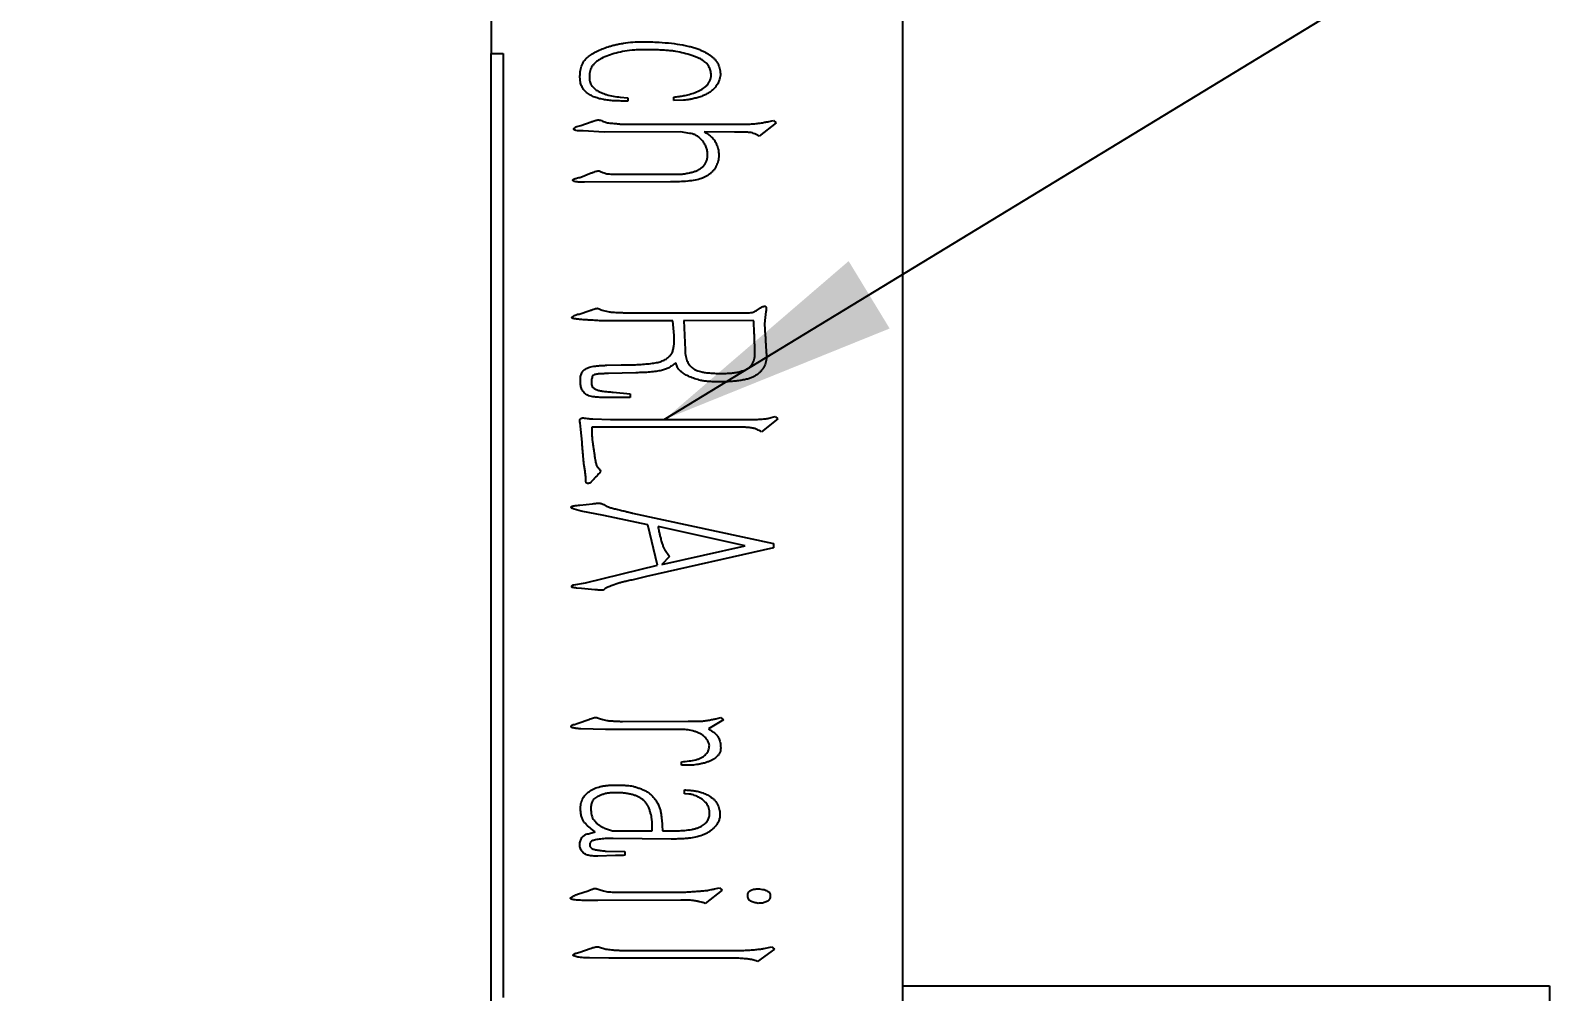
# Model space of a CAD drawing. Header units: millimetres. Extents: x 0 to 210, y 0 to 297.
# Drawn here: x 27.07 to 52.91, y 184.53 to 200.87 of the extents above; entities that cross this region are included whole.
import ezdxf

# ---------------------------------------------------------------- set-up
doc = ezdxf.new("R2010")
doc.units = ezdxf.units.MM
doc.layers.add('根据设置的颜色创建', color=7, linetype='Continuous', lineweight=25)
doc.styles.add('SLDTEXTSTYLE5', font='TXT', dxfattribs={"width": 0.7})
doc.dimstyles.new('SLDDIMSTYLE10', dxfattribs={"dimtxt": 3.5, "dimasz": 4.08, "dimexe": 0, "dimexo": 0.0625, "dimgap": 0.875, "dimtad": 0, "dimtih": 1, "dimtoh": 1, "dimrnd": 1e-09, "dimzin": 12, "dimdsep": 46, "dimtxsty": 'SLDTEXTSTYLE5', "dimsah": 1, "dimcen": 0.09, "dimadec": 0, "dimazin": 3, "dimtol": 1, "dimtp": 0.01, "dimtm": 0.01, "dimtfac": 1, "dimtofl": 0, "dimtmove": 0, "dimatfit": 3, "dimfxl": 0, "dimfrac": 2, "dimtolj": 1, "dimarcsym": 0})
doc.dimstyles.new('SLDDIMSTYLE11', dxfattribs={"dimtxt": 3.5, "dimasz": 4.08, "dimexe": 0, "dimexo": 0.0625, "dimgap": 0.875, "dimtad": 0, "dimtih": 1, "dimtoh": 1, "dimrnd": 1e-09, "dimzin": 12, "dimdsep": 46, "dimtxsty": 'SLDTEXTSTYLE5', "dimsah": 1, "dimcen": 0.09, "dimadec": 0, "dimazin": 3, "dimtfac": 1, "dimtofl": 0, "dimtmove": 0, "dimatfit": 3, "dimfxl": 0, "dimfrac": 2, "dimtolj": 1, "dimtzin": 12, "dimarcsym": 0})
doc.dimstyles.new('SLDDIMSTYLE5', dxfattribs={"dimtxt": 0.18, "dimasz": 4.08, "dimexe": 0, "dimexo": 0.0625, "dimgap": 0, "dimtad": 0, "dimtih": 1, "dimtoh": 1, "dimdec": 0, "dimrnd": 1e-09, "dimzin": 0, "dimdsep": 46, "dimtxsty": 'Standard', "dimsah": 1, "dimcen": 0.09, "dimadec": 0, "dimazin": 0, "dimtfac": 4.08, "dimtdec": 0, "dimtofl": 0, "dimtmove": 0, "dimatfit": 3, "dimfxl": 0, "dimfrac": 2, "dimtolj": 1, "dimtzin": 0, "dimarcsym": 0})

# ---------------------------------------------------------------- blocks, each defined once
blk = doc.blocks.new('_D_18')
at = {"layer": '根据设置的颜色创建'}
for p, q in [((34.91, 184.14), (34.91, 200.477)), ((33.566, 179.14), (34.91, 184.14)), ((33.566, 179.14), (33.566, 174.14)), ((27.073, 175.156), (33.566, 175.156))]:
    blk.add_line(p, q, dxfattribs=at)
blk.add_solid([(33.566, 175.156), (29.486, 175.664), (29.486, 174.648)], dxfattribs=at)
at = {"layer": '根据设置的颜色创建', "char_height": 3.5, "attachment_point": 1, "rotation": 90, "style": 'SLDTEXTSTYLE5'}
for s, insert in [('±0.01', (31.22, 164.719)), ('2.97', (31.22, 157.276))]:
    blk.add_mtext(s, dxfattribs=dict(at, insert=insert))
blk = doc.blocks.new('_D_20')
at = {"layer": '根据设置的颜色创建'}
for p, q in [((41.914, 184.14), (41.914, 184.627)), ((45.062, 179.14), (41.914, 184.14)), ((45.062, 179.14), (45.062, 174.14)), ((39.981, 175.156), (45.062, 175.156))]:
    blk.add_line(p, q, dxfattribs=at)
blk.add_solid([(45.062, 175.156), (40.982, 175.664), (40.982, 174.648)], dxfattribs=at)
at = {"layer": '根据设置的颜色创建', "insert": (42.716, 168.015), "char_height": 3.5, "attachment_point": 1, "rotation": 90, "style": 'SLDTEXTSTYLE5'}
blk.add_mtext('9.98', dxfattribs=at)
blk = doc.blocks.new('_D_21')
at = {"layer": '根据设置的颜色创建'}
for p, q in [((52.914, 184.627), (52.914, 174.14)), ((45.062, 175.156), (52.914, 175.156))]:
    blk.add_line(p, q, dxfattribs=at)
blk.add_solid([(52.914, 175.156), (48.834, 175.664), (48.834, 174.648)], dxfattribs=at)
at = {"layer": '根据设置的颜色创建', "insert": (50.567, 166.474), "char_height": 3.5, "attachment_point": 1, "rotation": 90, "style": 'SLDTEXTSTYLE5'}
blk.add_mtext('20.98', dxfattribs=at)

msp = doc.modelspace()

# ---------------------------------------------------------------- linework, layer by layer
at = {"color": 7, "linetype": 'Continuous', "lineweight": 25}
for p, q in [((34.91, 208.427), (34.91, 200.477)), ((41.914, 184.627), (41.914, 208.427)), ((34.91, 200.477), (35.114, 200.477)), ((35.114, 200.477), (35.114, 184.427)), ((37.105, 199.734), (37.236, 199.72)), ((37.236, 199.72), (37.236, 199.664)), ((38.017, 199.679), (38.017, 199.734)), ((38.182, 199.684), (38.017, 199.679)), ((36.37, 199.233), (36.436, 199.253)), ((36.436, 199.253), (36.612, 199.314)), ((37.155, 199.274), (39.129, 199.274)), ((39.758, 199.294), (39.467, 199.072)), ((39.632, 199.319), (39.713, 199.339)), ((39.713, 199.339), (39.758, 199.294)), ((36.833, 199.138), (36.476, 199.158)), ((38.132, 199.143), (36.833, 199.138)), ((38.288, 199.118), (38.132, 199.143)), ((39.048, 199.138), (38.535, 199.143)), ((36.436, 198.373), (36.612, 198.444)), ((37.961, 198.292), (36.496, 198.287)), ((37.05, 198.423), (37.936, 198.423)), ((39.416, 196.101), (39.491, 196.152)), ((36.406, 196.046), (36.587, 196.106)), ((38.001, 195.93), (36.813, 195.93)), ((37.292, 196.066), (39.26, 196.066)), ((38.021, 195.683), (38.001, 195.93)), ((38.188, 195.935), (38.208, 195.436)), ((39.376, 195.93), (38.188, 195.935)), ((39.386, 195.718), (39.376, 195.93)), ((39.572, 195.985), (39.557, 195.879)), ((39.557, 195.879), (39.572, 195.683)), ((39.582, 196.091), (39.572, 195.985)), ((36.879, 195.175), (37.12, 195.18)), ((37.12, 195.18), (37.367, 195.185)), ((38.082, 195.14), (38.052, 195.215)), ((37.372, 195.049), (36.904, 195.034)), ((37.272, 194.626), (36.919, 194.626)), ((36.985, 194.717), (37.272, 194.691)), ((37.272, 194.691), (37.272, 194.626)), ((36.436, 194.081), (36.426, 194.197)), ((36.456, 193.87), (36.436, 194.081)), ((39.189, 194.121), (36.622, 194.121)), ((36.642, 194.262), (36.939, 194.252)), ((36.939, 194.252), (39.205, 194.252)), ((39.784, 194.267), (39.507, 194.046)), ((39.693, 194.292), (39.743, 194.302)), ((39.743, 194.302), (39.784, 194.267)), ((36.421, 192.798), (36.632, 192.822)), ((36.824, 192.808), (36.869, 192.782)), ((36.441, 192.697), (36.32, 192.727)), ((36.824, 192.621), (36.441, 192.697)), ((37.574, 192.46), (36.824, 192.621)), ((37.312, 192.661), (39.713, 192.143)), ((37.739, 191.775), (37.574, 192.46)), ((39.229, 192.108), (37.75, 192.435)), ((39.713, 192.073), (37.554, 191.584)), ((37.815, 191.786), (39.229, 192.108)), ((37.86, 192.048), (37.946, 191.922)), ((39.713, 192.143), (39.713, 192.073)), ((36.516, 191.479), (37.739, 191.775)), ((37.946, 191.922), (37.815, 191.786)), ((37.554, 191.584), (37.302, 191.524)), ((36.315, 191.444), (36.516, 191.479)), ((36.446, 191.378), (36.36, 191.388)), ((36.672, 191.358), (36.446, 191.378)), ((37.065, 191.464), (36.97, 191.429)), ((38.731, 189.165), (38.812, 189.185)), ((38.812, 189.185), (38.863, 189.145)), ((36.325, 189.07), (36.39, 189.09)), ((36.39, 189.09), (36.571, 189.155)), ((36.853, 188.984), (36.436, 188.994)), ((38.142, 188.984), (36.853, 188.984)), ((37.146, 189.12), (38.263, 189.125)), ((38.263, 189.125), (38.444, 189.125)), ((38.863, 189.145), (38.605, 188.994)), ((38.147, 188.375), (38.147, 188.435)), ((38.288, 188.375), (38.147, 188.375)), ((38.198, 187.891), (38.198, 187.957)), ((38.273, 187.886), (38.198, 187.891)), ((37.82, 187.353), (37.825, 187.262)), ((36.582, 187.216), (36.677, 187.242)), ((36.889, 187.287), (36.974, 187.262)), ((36.974, 187.262), (37.649, 187.262)), ((37.971, 187.121), (36.985, 187.131)), ((37.825, 187.262), (38.082, 187.262)), ((37.025, 186.839), (36.723, 186.829)), ((36.869, 186.914), (37.181, 186.91)), ((37.181, 186.91), (37.181, 186.844)), ((36.381, 186.183), (36.562, 186.243)), ((36.723, 186.077), (36.542, 186.077)), ((38.138, 186.082), (36.723, 186.077)), ((37.281, 186.218), (38.173, 186.218)), ((38.842, 186.253), (38.55, 186.027)), ((38.711, 186.273), (38.792, 186.293)), ((38.792, 186.293), (38.842, 186.253)), ((39.602, 185.271), (39.678, 185.291)), ((39.678, 185.291), (39.728, 185.25)), ((36.355, 185.18), (36.421, 185.2)), ((36.421, 185.2), (36.592, 185.261)), ((36.914, 185.095), (36.582, 185.1)), ((39.048, 185.095), (36.914, 185.095)), ((37.216, 185.226), (39.114, 185.226)), ((39.728, 185.25), (39.441, 185.039)), ((41.914, 184.627), (52.914, 184.627))]:
    msp.add_line(p, q, dxfattribs=at)
for points, knots in [([(36.421, 200.066), (36.421, 200.1), (36.421, 200.165), (36.441, 200.245), (36.466, 200.304), (36.488, 200.344), (36.514, 200.379), (36.557, 200.42), (36.619, 200.465), (36.704, 200.512), (36.798, 200.555), (36.883, 200.585), (36.957, 200.608), (37.02, 200.623), (37.089, 200.639), (37.189, 200.655), (37.318, 200.672), (37.471, 200.677), (37.622, 200.675), (37.721, 200.669), (37.77, 200.666)], [0, 0, 0, 0, 0.059997, 0.118909, 0.147785, 0.17523, 0.201638, 0.227451, 0.28126, 0.339783, 0.402701, 0.468422, 0.503774, 0.543231, 0.585658, 0.632258, 0.727616, 0.820069, 0.910659, 1, 1, 1, 1]), ([(37.347, 200.535), (37.293, 200.529), (37.188, 200.518), (37.04, 200.487), (36.907, 200.446), (36.808, 200.403), (36.737, 200.363), (36.694, 200.331), (36.657, 200.298), (36.629, 200.261), (36.608, 200.222), (36.593, 200.18), (36.584, 200.134), (36.582, 200.103), (36.582, 200.086)], [0, 0, 0, 0, 0.1695038, 0.3240767, 0.4657231, 0.5984728, 0.6597392, 0.7147482, 0.7652903, 0.8118457, 0.8565386, 0.9022175, 0.9499742, 1, 1, 1, 1]), ([(38.651, 200.086), (38.651, 200.1), (38.652, 200.128), (38.646, 200.167), (38.637, 200.205), (38.615, 200.252), (38.58, 200.306), (38.53, 200.348), (38.481, 200.378), (38.436, 200.4), (38.382, 200.421), (38.3, 200.45), (38.189, 200.483), (38.071, 200.507), (37.969, 200.522), (37.881, 200.529), (37.782, 200.536), (37.678, 200.537), (37.576, 200.538), (37.485, 200.538), (37.411, 200.538), (37.367, 200.536), (37.347, 200.535)], [0, 0, 0, 0, 0.027599, 0.053947, 0.079408, 0.104779, 0.154809, 0.205808, 0.234124, 0.267185, 0.305439, 0.348305, 0.440171, 0.535281, 0.586579, 0.644986, 0.710161, 0.782131, 0.852609, 0.912243, 0.96153, 1, 1, 1, 1]), ([(37.77, 200.666), (37.838, 200.662), (37.972, 200.653), (38.134, 200.628), (38.254, 200.603), (38.334, 200.583), (38.406, 200.561), (38.47, 200.536), (38.527, 200.509), (38.579, 200.483), (38.625, 200.453), (38.666, 200.422), (38.702, 200.39), (38.733, 200.353), (38.759, 200.314), (38.78, 200.271), (38.795, 200.226), (38.806, 200.18), (38.81, 200.131), (38.808, 200.098), (38.807, 200.082)], [0, 0, 0, 0, 0.155216, 0.302022, 0.370435, 0.433069, 0.489657, 0.540957, 0.588033, 0.63182, 0.672861, 0.711007, 0.747643, 0.783159, 0.818894, 0.854624, 0.890389, 0.92615, 0.962829, 1, 1, 1, 1]), ([(37.236, 199.664), (37.197, 199.665), (37.125, 199.668), (37.023, 199.67), (36.93, 199.676), (36.841, 199.688), (36.755, 199.706), (36.673, 199.731), (36.598, 199.766), (36.533, 199.809), (36.482, 199.862), (36.446, 199.923), (36.424, 199.992), (36.422, 200.041), (36.421, 200.066)], [0, 0, 0, 0, 0.114347, 0.21254, 0.300629, 0.389302, 0.475501, 0.56075, 0.641682, 0.717659, 0.788632, 0.855962, 0.924999, 1, 1, 1, 1]), ([(36.582, 200.086), (36.581, 200.071), (36.581, 200.043), (36.587, 200.002), (36.598, 199.966), (36.622, 199.926), (36.66, 199.885), (36.703, 199.849), (36.745, 199.827), (36.783, 199.809), (36.826, 199.792), (36.893, 199.77), (36.987, 199.747), (37.065, 199.739), (37.105, 199.734)], [0, 0, 0, 0, 0.064867, 0.121866, 0.17567, 0.224737, 0.319672, 0.413504, 0.464426, 0.522951, 0.589301, 0.663282, 0.826288, 1, 1, 1, 1]), ([(38.017, 199.734), (38.046, 199.738), (38.104, 199.745), (38.192, 199.758), (38.283, 199.78), (38.38, 199.811), (38.477, 199.853), (38.548, 199.903), (38.595, 199.95), (38.622, 199.99), (38.641, 200.037), (38.648, 200.07), (38.651, 200.086)], [0, 0, 0, 0, 0.114905, 0.224525, 0.341641, 0.476462, 0.61537, 0.745891, 0.808894, 0.871069, 0.934225, 1, 1, 1, 1]), ([(38.807, 200.082), (38.802, 200.067), (38.793, 200.031), (38.776, 199.986), (38.755, 199.945), (38.733, 199.911), (38.701, 199.879), (38.665, 199.843), (38.62, 199.809), (38.566, 199.778), (38.502, 199.752), (38.432, 199.729), (38.361, 199.709), (38.295, 199.695), (38.237, 199.686), (38.2, 199.684), (38.182, 199.684)], [0, 0, 0, 0, 0.060317, 0.137189, 0.182315, 0.232069, 0.288945, 0.352379, 0.42245, 0.499859, 0.586101, 0.681827, 0.776797, 0.860907, 0.935427, 1, 1, 1, 1]), ([(36.612, 199.314), (36.628, 199.319), (36.656, 199.329), (36.693, 199.339), (36.72, 199.346), (36.744, 199.348), (36.771, 199.34), (36.804, 199.326), (36.839, 199.312), (36.873, 199.3), (36.909, 199.295), (36.95, 199.291), (37.001, 199.288), (37.05, 199.282), (37.091, 199.278), (37.118, 199.276), (37.139, 199.274), (37.15, 199.274), (37.155, 199.274)], [0, 0, 0, 0, 0.09009, 0.159536, 0.208861, 0.238316, 0.288947, 0.357993, 0.431263, 0.491746, 0.552877, 0.624079, 0.71394, 0.828263, 0.887355, 0.935672, 0.973217, 1, 1, 1, 1]), ([(39.129, 199.274), (39.152, 199.273), (39.197, 199.273), (39.259, 199.275), (39.311, 199.276), (39.369, 199.279), (39.433, 199.286), (39.505, 199.296), (39.571, 199.308), (39.613, 199.316), (39.632, 199.319)], [0, 0, 0, 0, 0.139857, 0.262083, 0.366649, 0.45215, 0.603032, 0.747312, 0.881886, 1, 1, 1, 1]), ([(36.476, 199.158), (36.453, 199.158), (36.412, 199.159), (36.364, 199.165), (36.334, 199.172), (36.322, 199.178), (36.312, 199.185), (36.314, 199.19), (36.315, 199.193)], [0, 0, 0, 0, 0.391265, 0.704458, 0.82302, 0.908562, 0.956652, 1, 1, 1, 1]), ([(36.315, 199.193), (36.316, 199.195), (36.317, 199.201), (36.327, 199.21), (36.344, 199.223), (36.36, 199.229), (36.37, 199.233)], [0, 0, 0, 0, 0.10038, 0.257677, 0.545511, 1, 1, 1, 1]), ([(38.59, 198.786), (38.587, 198.808), (38.58, 198.853), (38.557, 198.915), (38.522, 198.972), (38.479, 199.02), (38.431, 199.06), (38.384, 199.091), (38.336, 199.111), (38.304, 199.116), (38.288, 199.118)], [0, 0, 0, 0, 0.141717, 0.278805, 0.412812, 0.549787, 0.681532, 0.799135, 0.902571, 1, 1, 1, 1]), ([(38.535, 199.143), (38.559, 199.128), (38.602, 199.101), (38.661, 199.054), (38.711, 198.999), (38.746, 198.929), (38.773, 198.854), (38.779, 198.801), (38.782, 198.775)], [0, 0, 0, 0, 0.178925, 0.334449, 0.486089, 0.657373, 0.833902, 1, 1, 1, 1]), ([(39.467, 199.072), (39.45, 199.081), (39.419, 199.098), (39.375, 199.118), (39.332, 199.132), (39.292, 199.135), (39.249, 199.137), (39.198, 199.137), (39.129, 199.138), (39.077, 199.138), (39.048, 199.138)], [0, 0, 0, 0, 0.134674, 0.242379, 0.33818, 0.444429, 0.520647, 0.63833, 0.799269, 1, 1, 1, 1]), ([(37.936, 198.423), (37.966, 198.423), (38.019, 198.423), (38.088, 198.425), (38.139, 198.425), (38.176, 198.427), (38.207, 198.432), (38.242, 198.44), (38.287, 198.448), (38.337, 198.461), (38.39, 198.476), (38.44, 198.5), (38.485, 198.53), (38.526, 198.565), (38.56, 198.609), (38.581, 198.662), (38.593, 198.721), (38.591, 198.764), (38.59, 198.786)], [0, 0, 0, 0, 0.103415, 0.184253, 0.243354, 0.280813, 0.312399, 0.355008, 0.40733, 0.469931, 0.536444, 0.599812, 0.662479, 0.725266, 0.788532, 0.852776, 0.922656, 1, 1, 1, 1]), ([(38.782, 198.775), (38.782, 198.747), (38.781, 198.69), (38.765, 198.62), (38.743, 198.566), (38.721, 198.527), (38.694, 198.49), (38.661, 198.455), (38.624, 198.423), (38.583, 198.395), (38.538, 198.371), (38.471, 198.344), (38.376, 198.32), (38.249, 198.303), (38.109, 198.294), (38.011, 198.293), (37.961, 198.292)], [0, 0, 0, 0, 0.078193, 0.156981, 0.196937, 0.237737, 0.28036, 0.324477, 0.369667, 0.414523, 0.461119, 0.509091, 0.613307, 0.731051, 0.860868, 1, 1, 1, 1]), ([(36.612, 198.444), (36.628, 198.449), (36.656, 198.459), (36.692, 198.473), (36.718, 198.479), (36.74, 198.482), (36.761, 198.477), (36.785, 198.465), (36.814, 198.451), (36.845, 198.439), (36.881, 198.43), (36.924, 198.427), (36.982, 198.423), (37.026, 198.423), (37.05, 198.423)], [0, 0, 0, 0, 0.111777, 0.197023, 0.256033, 0.290705, 0.339379, 0.396788, 0.467386, 0.553765, 0.616352, 0.71219, 0.838918, 1, 1, 1, 1]), ([(36.496, 198.287), (36.481, 198.287), (36.451, 198.287), (36.411, 198.289), (36.377, 198.291), (36.343, 198.297), (36.319, 198.304), (36.294, 198.318), (36.3, 198.331), (36.311, 198.339), (36.33, 198.346), (36.36, 198.355), (36.397, 198.364), (36.425, 198.37), (36.436, 198.373)], [0, 0, 0, 0, 0.131011, 0.243369, 0.339377, 0.415263, 0.522442, 0.576862, 0.599256, 0.634665, 0.688726, 0.760424, 0.90415, 1, 1, 1, 1]), ([(36.587, 196.106), (36.604, 196.112), (36.632, 196.122), (36.669, 196.135), (36.695, 196.141), (36.715, 196.145), (36.736, 196.137), (36.763, 196.125), (36.801, 196.111), (36.846, 196.098), (36.892, 196.089), (36.931, 196.081), (36.967, 196.078), (37.008, 196.075), (37.063, 196.073), (37.127, 196.07), (37.19, 196.068), (37.24, 196.068), (37.272, 196.066), (37.287, 196.066), (37.292, 196.066)], [0, 0, 0, 0, 0.0723716, 0.1270556, 0.1632229, 0.181976, 0.2108579, 0.2525989, 0.3089534, 0.3777944, 0.4476558, 0.5055401, 0.5419144, 0.5990154, 0.6757029, 0.7720903, 0.866369, 0.9357529, 0.9803261, 1, 1, 1, 1]), ([(39.491, 196.152), (39.5, 196.157), (39.517, 196.166), (39.54, 196.177), (39.558, 196.18), (39.574, 196.181), (39.585, 196.17), (39.588, 196.151), (39.588, 196.124), (39.584, 196.103), (39.582, 196.091)], [0, 0, 0, 0, 0.172549, 0.310456, 0.41505, 0.489008, 0.555792, 0.653307, 0.800997, 1, 1, 1, 1]), ([(36.813, 195.93), (36.774, 195.932), (36.703, 195.936), (36.607, 195.943), (36.533, 195.946), (36.465, 195.95), (36.4, 195.956), (36.345, 195.962), (36.31, 195.969), (36.295, 195.974), (36.283, 195.978), (36.285, 195.984), (36.285, 195.985)], [0, 0, 0, 0, 0.217813, 0.39683, 0.534127, 0.632623, 0.775829, 0.895915, 0.942639, 0.973299, 0.990206, 1, 1, 1, 1]), ([(36.285, 195.985), (36.286, 195.988), (36.287, 195.993), (36.294, 196.003), (36.313, 196.016), (36.341, 196.028), (36.373, 196.042), (36.396, 196.045), (36.406, 196.046)], [0, 0, 0, 0, 0.050344, 0.119535, 0.259637, 0.513584, 0.790603, 1, 1, 1, 1]), ([(39.26, 196.066), (39.275, 196.066), (39.304, 196.067), (39.346, 196.074), (39.384, 196.083), (39.405, 196.095), (39.416, 196.101)], [0, 0, 0, 0, 0.281989, 0.539311, 0.779049, 1, 1, 1, 1]), ([(37.367, 195.185), (37.4, 195.187), (37.468, 195.191), (37.572, 195.199), (37.673, 195.21), (37.761, 195.227), (37.836, 195.253), (37.9, 195.287), (37.953, 195.33), (37.989, 195.383), (38.009, 195.445), (38.021, 195.515), (38.025, 195.596), (38.023, 195.653), (38.021, 195.683)], [0, 0, 0, 0, 0.098911, 0.210101, 0.318709, 0.407924, 0.485266, 0.559693, 0.628146, 0.689865, 0.753516, 0.82518, 0.908082, 1, 1, 1, 1]), ([(39.572, 195.683), (39.574, 195.645), (39.579, 195.573), (39.584, 195.476), (39.589, 195.398), (39.592, 195.336), (39.593, 195.284), (39.584, 195.236), (39.569, 195.189), (39.547, 195.144), (39.52, 195.101), (39.487, 195.062), (39.451, 195.027), (39.408, 194.997), (39.358, 194.972), (39.301, 194.949), (39.233, 194.932), (39.157, 194.917), (39.074, 194.906), (38.984, 194.899), (38.887, 194.893), (38.821, 194.893), (38.786, 194.893)], [0, 0, 0, 0, 0.084018, 0.153991, 0.210518, 0.253033, 0.287973, 0.322876, 0.357891, 0.394679, 0.431656, 0.46751, 0.503633, 0.540621, 0.580048, 0.624464, 0.674527, 0.730393, 0.791128, 0.856384, 0.925821, 1, 1, 1, 1]), ([(39.396, 195.351), (39.396, 195.357), (39.396, 195.371), (39.395, 195.397), (39.394, 195.431), (39.394, 195.473), (39.392, 195.523), (39.391, 195.581), (39.388, 195.647), (39.387, 195.694), (39.386, 195.718)], [0, 0, 0, 0, 0.048663, 0.119659, 0.210925, 0.326518, 0.46243, 0.61861, 0.799172, 1, 1, 1, 1]), ([(38.208, 195.436), (38.209, 195.417), (38.211, 195.379), (38.219, 195.325), (38.231, 195.278), (38.251, 195.227), (38.285, 195.173), (38.328, 195.13), (38.37, 195.104), (38.407, 195.088), (38.449, 195.073), (38.498, 195.06), (38.557, 195.05), (38.628, 195.043), (38.713, 195.038), (38.807, 195.035), (38.904, 195.037), (38.994, 195.042), (39.073, 195.052), (39.122, 195.063), (39.144, 195.069)], [0, 0, 0, 0, 0.050996, 0.096666, 0.137984, 0.174223, 0.238773, 0.298111, 0.328972, 0.363115, 0.400914, 0.443007, 0.492646, 0.553367, 0.625969, 0.709915, 0.795739, 0.872188, 0.940153, 1, 1, 1, 1]), ([(36.431, 194.964), (36.432, 194.976), (36.433, 194.999), (36.444, 195.03), (36.457, 195.059), (36.476, 195.083), (36.5, 195.103), (36.529, 195.121), (36.565, 195.136), (36.607, 195.149), (36.658, 195.159), (36.721, 195.166), (36.796, 195.172), (36.85, 195.174), (36.879, 195.175)], [0, 0, 0, 0, 0.065484, 0.125002, 0.180702, 0.233774, 0.289425, 0.351416, 0.420562, 0.498492, 0.59115, 0.705666, 0.84147, 1, 1, 1, 1]), ([(38.052, 195.215), (38.03, 195.2), (37.991, 195.173), (37.935, 195.133), (37.874, 195.104), (37.8, 195.084), (37.711, 195.07), (37.608, 195.057), (37.493, 195.05), (37.413, 195.049), (37.372, 195.049)], [0, 0, 0, 0, 0.110135, 0.200314, 0.287011, 0.392224, 0.518154, 0.666158, 0.829063, 1, 1, 1, 1]), ([(38.786, 194.893), (38.754, 194.893), (38.692, 194.893), (38.607, 194.899), (38.535, 194.905), (38.458, 194.92), (38.376, 194.945), (38.287, 194.978), (38.212, 195.017), (38.158, 195.052), (38.123, 195.081), (38.104, 195.101), (38.09, 195.12), (38.084, 195.134), (38.082, 195.14)], [0, 0, 0, 0, 0.126762, 0.23739, 0.330069, 0.40728, 0.538253, 0.660757, 0.771131, 0.866738, 0.908294, 0.944285, 0.97465, 1, 1, 1, 1]), ([(39.144, 195.069), (39.166, 195.075), (39.205, 195.086), (39.258, 195.11), (39.301, 195.136), (39.334, 195.168), (39.359, 195.206), (39.377, 195.249), (39.39, 195.298), (39.394, 195.332), (39.396, 195.351)], [0, 0, 0, 0, 0.159352, 0.298834, 0.421008, 0.527375, 0.63192, 0.744716, 0.866472, 1, 1, 1, 1]), ([(36.919, 194.626), (36.886, 194.626), (36.824, 194.627), (36.74, 194.63), (36.672, 194.636), (36.618, 194.644), (36.574, 194.656), (36.538, 194.674), (36.506, 194.695), (36.473, 194.729), (36.443, 194.779), (36.428, 194.846), (36.428, 194.908), (36.43, 194.947), (36.431, 194.964)], [0, 0, 0, 0, 0.139747, 0.257695, 0.352953, 0.427012, 0.486741, 0.543186, 0.594958, 0.645098, 0.741851, 0.837206, 0.927981, 1, 1, 1, 1]), ([(36.617, 194.893), (36.616, 194.879), (36.615, 194.852), (36.627, 194.813), (36.657, 194.782), (36.7, 194.76), (36.755, 194.743), (36.82, 194.733), (36.898, 194.725), (36.954, 194.72), (36.985, 194.717)], [0, 0, 0, 0, 0.092698, 0.17497, 0.260178, 0.364258, 0.490263, 0.630612, 0.797429, 1, 1, 1, 1]), ([(36.904, 195.034), (36.878, 195.033), (36.828, 195.033), (36.757, 195.029), (36.698, 195.023), (36.656, 195.013), (36.633, 194.992), (36.624, 194.967), (36.618, 194.933), (36.617, 194.907), (36.617, 194.893)], [0, 0, 0, 0, 0.206297, 0.399056, 0.559378, 0.678039, 0.729452, 0.798065, 0.885914, 1, 1, 1, 1]), ([(36.426, 194.197), (36.422, 194.209), (36.416, 194.229), (36.42, 194.257), (36.437, 194.27), (36.455, 194.279), (36.484, 194.28), (36.523, 194.274), (36.578, 194.267), (36.619, 194.264), (36.642, 194.262)], [0, 0, 0, 0, 0.132593, 0.212377, 0.278407, 0.338647, 0.427046, 0.567763, 0.760829, 1, 1, 1, 1]), ([(36.622, 194.121), (36.622, 194.1), (36.622, 194.062), (36.624, 194.012), (36.624, 193.972), (36.627, 193.939), (36.631, 193.905), (36.637, 193.86), (36.644, 193.8), (36.654, 193.731), (36.665, 193.66), (36.674, 193.599), (36.683, 193.551), (36.69, 193.506), (36.706, 193.461), (36.734, 193.423), (36.763, 193.398), (36.77, 193.378), (36.773, 193.371)], [0, 0, 0, 0, 0.079476, 0.145574, 0.196333, 0.232833, 0.271433, 0.329394, 0.406593, 0.503281, 0.600107, 0.680552, 0.742733, 0.788555, 0.857031, 0.920814, 0.971708, 1, 1, 1, 1]), ([(39.507, 194.046), (39.495, 194.052), (39.472, 194.065), (39.435, 194.085), (39.389, 194.101), (39.332, 194.112), (39.264, 194.12), (39.215, 194.121), (39.189, 194.121)], [0, 0, 0, 0, 0.122832, 0.241577, 0.37826, 0.557423, 0.768141, 1, 1, 1, 1]), ([(39.205, 194.252), (39.233, 194.252), (39.283, 194.252), (39.35, 194.253), (39.4, 194.254), (39.445, 194.254), (39.492, 194.259), (39.551, 194.261), (39.619, 194.272), (39.666, 194.285), (39.693, 194.292)], [0, 0, 0, 0, 0.171512, 0.308123, 0.408309, 0.47511, 0.580113, 0.69723, 0.833976, 1, 1, 1, 1]), ([(36.547, 193.165), (36.542, 193.167), (36.532, 193.171), (36.523, 193.186), (36.518, 193.205), (36.519, 193.238), (36.52, 193.286), (36.511, 193.348), (36.502, 193.414), (36.493, 193.466), (36.487, 193.506), (36.485, 193.535), (36.481, 193.572), (36.477, 193.617), (36.473, 193.669), (36.468, 193.729), (36.461, 193.797), (36.458, 193.844), (36.456, 193.87)], [0, 0, 0, 0, 0.021338, 0.043756, 0.069663, 0.10284, 0.180561, 0.268223, 0.362456, 0.458891, 0.489228, 0.529854, 0.581927, 0.644319, 0.717124, 0.800343, 0.895008, 1, 1, 1, 1]), ([(36.773, 193.371), (36.77, 193.368), (36.763, 193.359), (36.748, 193.339), (36.72, 193.309), (36.685, 193.27), (36.648, 193.232), (36.62, 193.2), (36.599, 193.179), (36.579, 193.169), (36.561, 193.166), (36.551, 193.165), (36.547, 193.165)], [0, 0, 0, 0, 0.03901, 0.115158, 0.23822, 0.428453, 0.618568, 0.746564, 0.832486, 0.903761, 0.959287, 1, 1, 1, 1]), ([(36.32, 192.727), (36.312, 192.73), (36.298, 192.736), (36.28, 192.745), (36.272, 192.756), (36.27, 192.768), (36.28, 192.778), (36.294, 192.782), (36.314, 192.786), (36.34, 192.79), (36.377, 192.793), (36.405, 192.796), (36.421, 192.798)], [0, 0, 0, 0, 0.122724, 0.205158, 0.260708, 0.304226, 0.356362, 0.431366, 0.502717, 0.620721, 0.785116, 1, 1, 1, 1]), ([(36.632, 192.822), (36.649, 192.824), (36.68, 192.827), (36.721, 192.829), (36.751, 192.83), (36.776, 192.828), (36.799, 192.821), (36.815, 192.812), (36.824, 192.808)], [0, 0, 0, 0, 0.267263, 0.476799, 0.628962, 0.720577, 0.855394, 1, 1, 1, 1]), ([(36.869, 192.782), (36.881, 192.777), (36.909, 192.764), (36.962, 192.749), (37.029, 192.73), (37.107, 192.712), (37.183, 192.696), (37.244, 192.68), (37.286, 192.672), (37.305, 192.664), (37.312, 192.661)], [0, 0, 0, 0, 0.084956, 0.202391, 0.355417, 0.541857, 0.724422, 0.861285, 0.953312, 1, 1, 1, 1]), ([(37.75, 192.435), (37.754, 192.407), (37.762, 192.358), (37.777, 192.289), (37.795, 192.225), (37.81, 192.168), (37.827, 192.12), (37.837, 192.089), (37.848, 192.066), (37.857, 192.053), (37.86, 192.048)], [0, 0, 0, 0, 0.212711, 0.369023, 0.517694, 0.709327, 0.80827, 0.888622, 0.952006, 1, 1, 1, 1]), ([(37.302, 191.524), (37.273, 191.518), (37.222, 191.507), (37.155, 191.491), (37.104, 191.477), (37.076, 191.467), (37.065, 191.464)], [0, 0, 0, 0, 0.356475, 0.639464, 0.855118, 1, 1, 1, 1]), ([(36.36, 191.388), (36.351, 191.389), (36.333, 191.39), (36.311, 191.394), (36.295, 191.397), (36.283, 191.402), (36.278, 191.414), (36.282, 191.428), (36.295, 191.439), (36.308, 191.442), (36.315, 191.444)], [0, 0, 0, 0, 0.207046, 0.368033, 0.482299, 0.553315, 0.640933, 0.728232, 0.844321, 1, 1, 1, 1]), ([(36.97, 191.429), (36.956, 191.425), (36.93, 191.417), (36.897, 191.405), (36.871, 191.392), (36.849, 191.377), (36.832, 191.361), (36.815, 191.349), (36.799, 191.35), (36.785, 191.35), (36.766, 191.352), (36.743, 191.353), (36.71, 191.356), (36.686, 191.357), (36.672, 191.358)], [0, 0, 0, 0, 0.13714, 0.249864, 0.338941, 0.407861, 0.502672, 0.556159, 0.593726, 0.650015, 0.694784, 0.769917, 0.870925, 1, 1, 1, 1]), ([(36.571, 189.155), (36.587, 189.16), (36.613, 189.17), (36.649, 189.18), (36.675, 189.187), (36.698, 189.188), (36.723, 189.183), (36.755, 189.172), (36.792, 189.159), (36.833, 189.147), (36.873, 189.138), (36.906, 189.132), (36.934, 189.131), (36.962, 189.129), (36.997, 189.127), (37.037, 189.125), (37.076, 189.123), (37.108, 189.122), (37.13, 189.119), (37.142, 189.12), (37.146, 189.12)], [0, 0, 0, 0, 0.081984, 0.145524, 0.189911, 0.217898, 0.263025, 0.320493, 0.388809, 0.464398, 0.538694, 0.600337, 0.634743, 0.681831, 0.742949, 0.815485, 0.886752, 0.941456, 0.978396, 1, 1, 1, 1]), ([(38.444, 189.125), (38.47, 189.126), (38.523, 189.127), (38.601, 189.139), (38.67, 189.153), (38.713, 189.161), (38.731, 189.165)], [0, 0, 0, 0, 0.267332, 0.54983, 0.808654, 1, 1, 1, 1]), ([(36.436, 188.994), (36.413, 188.996), (36.37, 188.999), (36.322, 189.006), (36.29, 189.013), (36.277, 189.019), (36.267, 189.026), (36.269, 189.031), (36.269, 189.034)], [0, 0, 0, 0, 0.386931, 0.704943, 0.824465, 0.911529, 0.958381, 1, 1, 1, 1]), ([(36.269, 189.034), (36.27, 189.036), (36.272, 189.042), (36.278, 189.052), (36.298, 189.062), (36.315, 189.067), (36.325, 189.07)], [0, 0, 0, 0, 0.101113, 0.24008, 0.518014, 1, 1, 1, 1]), ([(38.621, 188.712), (38.618, 188.726), (38.613, 188.754), (38.594, 188.794), (38.568, 188.832), (38.532, 188.867), (38.491, 188.898), (38.445, 188.924), (38.393, 188.944), (38.322, 188.963), (38.238, 188.98), (38.172, 188.983), (38.142, 188.984)], [0, 0, 0, 0, 0.071841, 0.144546, 0.220815, 0.303876, 0.390355, 0.479325, 0.570754, 0.668082, 0.84971, 1, 1, 1, 1]), ([(38.605, 188.994), (38.623, 188.983), (38.658, 188.964), (38.707, 188.929), (38.75, 188.888), (38.778, 188.843), (38.796, 188.801), (38.807, 188.763), (38.811, 188.718), (38.816, 188.669), (38.811, 188.616), (38.788, 188.565), (38.749, 188.518), (38.715, 188.494), (38.696, 188.48)], [0, 0, 0, 0, 0.0955864, 0.1869132, 0.2778642, 0.3742898, 0.4283045, 0.4895859, 0.5597249, 0.6386548, 0.7202938, 0.8038269, 0.8952198, 1, 1, 1, 1]), ([(38.147, 188.435), (38.19, 188.439), (38.272, 188.447), (38.371, 188.463), (38.442, 188.484), (38.489, 188.504), (38.529, 188.531), (38.563, 188.562), (38.59, 188.597), (38.611, 188.633), (38.62, 188.672), (38.621, 188.698), (38.621, 188.712)], [0, 0, 0, 0, 0.2133826, 0.4052903, 0.4937192, 0.5766298, 0.654501, 0.7308715, 0.8034575, 0.870387, 0.9349152, 1, 1, 1, 1]), ([(38.696, 188.48), (38.683, 188.472), (38.654, 188.455), (38.606, 188.435), (38.552, 188.416), (38.492, 188.402), (38.433, 188.391), (38.379, 188.381), (38.332, 188.376), (38.302, 188.375), (38.288, 188.375)], [0, 0, 0, 0, 0.111437, 0.233776, 0.368908, 0.516722, 0.663035, 0.790866, 0.903616, 1, 1, 1, 1]), ([(36.431, 187.604), (36.43, 187.62), (36.428, 187.651), (36.432, 187.698), (36.443, 187.744), (36.46, 187.788), (36.482, 187.831), (36.511, 187.868), (36.543, 187.903), (36.595, 187.942), (36.667, 187.982), (36.748, 188.01), (36.819, 188.024), (36.878, 188.033), (36.944, 188.037), (37.015, 188.038), (37.086, 188.037), (37.153, 188.036), (37.214, 188.032), (37.253, 188.029), (37.272, 188.027)], [0, 0, 0, 0, 0.043197, 0.086568, 0.128792, 0.17283, 0.216973, 0.26056, 0.303216, 0.347636, 0.437831, 0.530591, 0.580994, 0.636336, 0.696784, 0.763275, 0.830441, 0.892135, 0.948436, 1, 1, 1, 1]), ([(36.789, 187.871), (36.772, 187.865), (36.742, 187.854), (36.701, 187.833), (36.668, 187.811), (36.644, 187.784), (36.627, 187.756), (36.616, 187.725), (36.608, 187.691), (36.608, 187.667), (36.607, 187.655)], [0, 0, 0, 0, 0.169287, 0.317148, 0.446005, 0.557849, 0.662487, 0.768611, 0.880667, 1, 1, 1, 1]), ([(37.649, 187.262), (37.649, 187.287), (37.649, 187.339), (37.647, 187.406), (37.644, 187.462), (37.635, 187.509), (37.623, 187.56), (37.607, 187.614), (37.586, 187.667), (37.56, 187.716), (37.527, 187.757), (37.489, 187.792), (37.446, 187.82), (37.4, 187.844), (37.35, 187.864), (37.296, 187.88), (37.237, 187.891), (37.175, 187.902), (37.108, 187.906), (37.038, 187.909), (36.968, 187.908), (36.903, 187.903), (36.843, 187.89), (36.806, 187.877), (36.789, 187.871)], [0, 0, 0, 0, 0.059129, 0.120001, 0.152802, 0.189513, 0.229614, 0.274646, 0.319736, 0.361609, 0.402042, 0.440656, 0.479981, 0.519523, 0.560989, 0.604042, 0.649187, 0.69798, 0.7498, 0.804955, 0.859501, 0.910225, 0.956612, 1, 1, 1, 1]), ([(37.272, 188.027), (37.289, 188.024), (37.325, 188.018), (37.38, 188.003), (37.437, 187.983), (37.496, 187.96), (37.555, 187.931), (37.609, 187.893), (37.657, 187.848), (37.7, 187.796), (37.737, 187.741), (37.765, 187.682), (37.786, 187.621), (37.798, 187.56), (37.806, 187.501), (37.813, 187.447), (37.817, 187.398), (37.819, 187.367), (37.82, 187.353)], [0, 0, 0, 0, 0.0542769, 0.113533, 0.1756255, 0.2429495, 0.3114001, 0.379162, 0.4469768, 0.5172496, 0.586503, 0.6535736, 0.7198239, 0.7853167, 0.8477403, 0.9045982, 0.9550582, 1, 1, 1, 1]), ([(38.198, 187.957), (38.225, 187.955), (38.275, 187.951), (38.348, 187.945), (38.419, 187.933), (38.492, 187.912), (38.57, 187.881), (38.634, 187.844), (38.684, 187.809), (38.717, 187.776), (38.745, 187.739), (38.774, 187.684), (38.8, 187.61), (38.801, 187.549), (38.802, 187.518)], [0, 0, 0, 0, 0.096169, 0.180024, 0.262074, 0.352582, 0.45136, 0.559523, 0.615475, 0.670108, 0.724633, 0.781048, 0.892253, 1, 1, 1, 1]), ([(38.625, 187.579), (38.623, 187.594), (38.619, 187.625), (38.606, 187.667), (38.586, 187.706), (38.56, 187.741), (38.53, 187.772), (38.495, 187.801), (38.455, 187.825), (38.412, 187.846), (38.371, 187.863), (38.333, 187.876), (38.301, 187.884), (38.282, 187.886), (38.273, 187.886)], [0, 0, 0, 0, 0.092696, 0.180924, 0.265419, 0.349849, 0.435458, 0.524669, 0.616823, 0.713859, 0.806508, 0.884458, 0.94962, 1, 1, 1, 1]), ([(36.607, 187.655), (36.607, 187.633), (36.607, 187.586), (36.618, 187.527), (36.635, 187.476), (36.66, 187.439), (36.691, 187.402), (36.73, 187.369), (36.772, 187.34), (36.812, 187.316), (36.851, 187.297), (36.877, 187.29), (36.889, 187.287)], [0, 0, 0, 0, 0.128402, 0.276872, 0.358559, 0.444113, 0.539337, 0.642885, 0.747687, 0.840304, 0.924807, 1, 1, 1, 1]), ([(36.677, 187.242), (36.648, 187.264), (36.591, 187.308), (36.525, 187.368), (36.478, 187.424), (36.455, 187.477), (36.437, 187.538), (36.433, 187.581), (36.431, 187.604)], [0, 0, 0, 0, 0.239126, 0.472137, 0.588265, 0.712982, 0.848714, 1, 1, 1, 1]), ([(38.802, 187.518), (38.799, 187.499), (38.792, 187.46), (38.771, 187.406), (38.741, 187.355), (38.701, 187.311), (38.657, 187.272), (38.61, 187.237), (38.558, 187.209), (38.484, 187.178), (38.388, 187.151), (38.289, 187.134), (38.205, 187.128), (38.134, 187.123), (38.055, 187.121), (38, 187.121), (37.971, 187.121)], [0, 0, 0, 0, 0.05887, 0.115987, 0.17368, 0.232382, 0.29102, 0.349293, 0.407532, 0.466851, 0.585472, 0.703131, 0.765452, 0.83583, 0.914232, 1, 1, 1, 1]), ([(38.082, 187.262), (38.123, 187.263), (38.203, 187.266), (38.301, 187.279), (38.374, 187.296), (38.422, 187.311), (38.466, 187.329), (38.504, 187.349), (38.537, 187.371), (38.565, 187.395), (38.587, 187.422), (38.609, 187.459), (38.626, 187.512), (38.626, 187.556), (38.625, 187.579)], [0, 0, 0, 0, 0.1734148, 0.3387988, 0.4164602, 0.4891674, 0.5536917, 0.6142696, 0.670174, 0.7222195, 0.7699348, 0.8151235, 0.9054278, 1, 1, 1, 1]), ([(36.723, 186.829), (36.694, 186.83), (36.639, 186.831), (36.575, 186.84), (36.53, 186.853), (36.502, 186.869), (36.475, 186.888), (36.452, 186.914), (36.434, 186.943), (36.422, 186.974), (36.416, 187.007), (36.417, 187.051), (36.43, 187.103), (36.455, 187.15), (36.485, 187.178), (36.512, 187.196), (36.546, 187.208), (36.569, 187.213), (36.582, 187.216)], [0, 0, 0, 0, 0.127828, 0.235131, 0.282716, 0.329707, 0.376897, 0.426695, 0.476258, 0.523892, 0.571231, 0.621029, 0.716844, 0.803165, 0.846795, 0.893032, 0.944085, 1, 1, 1, 1]), ([(36.985, 187.131), (36.948, 187.131), (36.876, 187.13), (36.789, 187.124), (36.727, 187.115), (36.687, 187.11), (36.655, 187.099), (36.628, 187.09), (36.607, 187.077), (36.593, 187.059), (36.586, 187.038), (36.587, 187.023), (36.587, 187.015)], [0, 0, 0, 0, 0.246056, 0.474624, 0.577838, 0.664969, 0.74072, 0.802958, 0.854247, 0.900151, 0.947141, 1, 1, 1, 1]), ([(36.587, 187.015), (36.588, 187.005), (36.591, 186.985), (36.611, 186.966), (36.633, 186.954), (36.658, 186.947), (36.689, 186.938), (36.738, 186.93), (36.799, 186.922), (36.847, 186.917), (36.869, 186.914)], [0, 0, 0, 0, 0.08875, 0.184394, 0.24597, 0.327044, 0.425982, 0.546684, 0.791263, 1, 1, 1, 1]), ([(37.181, 186.844), (37.164, 186.843), (37.134, 186.842), (37.091, 186.841), (37.056, 186.839), (37.034, 186.839), (37.025, 186.839)], [0, 0, 0, 0, 0.315897, 0.588603, 0.818308, 1, 1, 1, 1]), ([(36.26, 186.112), (36.26, 186.115), (36.261, 186.122), (36.271, 186.132), (36.29, 186.141), (36.317, 186.155), (36.348, 186.171), (36.37, 186.179), (36.381, 186.183)], [0, 0, 0, 0, 0.06894, 0.145757, 0.277801, 0.504279, 0.76776, 1, 1, 1, 1]), ([(36.542, 186.077), (36.505, 186.077), (36.436, 186.077), (36.357, 186.084), (36.304, 186.09), (36.281, 186.098), (36.263, 186.101), (36.26, 186.109), (36.26, 186.112)], [0, 0, 0, 0, 0.383576, 0.706331, 0.831181, 0.919219, 0.972279, 1, 1, 1, 1]), ([(36.562, 186.243), (36.574, 186.247), (36.596, 186.255), (36.623, 186.267), (36.643, 186.272), (36.659, 186.279), (36.677, 186.282), (36.69, 186.28), (36.698, 186.278)], [0, 0, 0, 0, 0.273343, 0.480492, 0.62952, 0.714116, 0.84152, 1, 1, 1, 1]), ([(36.698, 186.278), (36.703, 186.277), (36.72, 186.274), (36.748, 186.262), (36.783, 186.25), (36.822, 186.236), (36.867, 186.229), (36.916, 186.222), (36.964, 186.219), (37, 186.218), (37.023, 186.218), (37.042, 186.218), (37.066, 186.218), (37.097, 186.218), (37.134, 186.218), (37.178, 186.218), (37.228, 186.218), (37.263, 186.218), (37.281, 186.218)], [0, 0, 0, 0, 0.029659, 0.084671, 0.15282, 0.218971, 0.293359, 0.38229, 0.470721, 0.540071, 0.560232, 0.591734, 0.633317, 0.68498, 0.747984, 0.821069, 0.905494, 1, 1, 1, 1]), ([(38.55, 186.027), (38.534, 186.033), (38.504, 186.044), (38.466, 186.053), (38.437, 186.058), (38.411, 186.064), (38.379, 186.069), (38.342, 186.075), (38.299, 186.08), (38.25, 186.083), (38.196, 186.084), (38.158, 186.083), (38.138, 186.082)], [0, 0, 0, 0, 0.126153, 0.227225, 0.276126, 0.339691, 0.417277, 0.507453, 0.611493, 0.727469, 0.857485, 1, 1, 1, 1]), ([(38.173, 186.218), (38.182, 186.218), (38.207, 186.219), (38.252, 186.221), (38.314, 186.226), (38.387, 186.23), (38.46, 186.236), (38.523, 186.241), (38.568, 186.246), (38.61, 186.251), (38.655, 186.261), (38.691, 186.269), (38.711, 186.273)], [0, 0, 0, 0, 0.052293, 0.136311, 0.250789, 0.395555, 0.541791, 0.656376, 0.74221, 0.7963, 0.887489, 1, 1, 1, 1]), ([(39.451, 186.027), (39.428, 186.031), (39.383, 186.039), (39.332, 186.059), (39.299, 186.082), (39.284, 186.106), (39.274, 186.133), (39.275, 186.152), (39.275, 186.163)], [0, 0, 0, 0, 0.285313, 0.5421, 0.657875, 0.766017, 0.876992, 1, 1, 1, 1]), ([(39.275, 186.163), (39.276, 186.171), (39.277, 186.188), (39.285, 186.212), (39.3, 186.231), (39.328, 186.252), (39.374, 186.27), (39.414, 186.272), (39.436, 186.273)], [0, 0, 0, 0, 0.119936, 0.228723, 0.33563, 0.452085, 0.705606, 1, 1, 1, 1]), ([(39.436, 186.273), (39.449, 186.273), (39.478, 186.272), (39.526, 186.266), (39.577, 186.255), (39.616, 186.237), (39.641, 186.216), (39.652, 186.194), (39.657, 186.168), (39.656, 186.139), (39.651, 186.11), (39.635, 186.086), (39.615, 186.065), (39.577, 186.045), (39.522, 186.03), (39.475, 186.028), (39.451, 186.027)], [0, 0, 0, 0, 0.067647, 0.160207, 0.260217, 0.350902, 0.393006, 0.435947, 0.481551, 0.535642, 0.58975, 0.64006, 0.691679, 0.747352, 0.868425, 1, 1, 1, 1]), ([(36.592, 185.261), (36.607, 185.266), (36.635, 185.274), (36.672, 185.282), (36.697, 185.289), (36.718, 185.292), (36.742, 185.287), (36.772, 185.275), (36.807, 185.263), (36.844, 185.253), (36.884, 185.246), (36.931, 185.24), (36.99, 185.235), (37.062, 185.23), (37.139, 185.227), (37.191, 185.226), (37.216, 185.226)], [0, 0, 0, 0, 0.078088, 0.136201, 0.177226, 0.199666, 0.236548, 0.291148, 0.353177, 0.411587, 0.472415, 0.543511, 0.634324, 0.75441, 0.883696, 1, 1, 1, 1]), ([(36.582, 185.1), (36.56, 185.1), (36.518, 185.101), (36.46, 185.104), (36.409, 185.11), (36.368, 185.119), (36.335, 185.128), (36.318, 185.136), (36.301, 185.142), (36.304, 185.148), (36.305, 185.15)], [0, 0, 0, 0, 0.228013, 0.428205, 0.603574, 0.750263, 0.865322, 0.939996, 0.980494, 1, 1, 1, 1]), ([(36.305, 185.15), (36.307, 185.152), (36.312, 185.16), (36.326, 185.168), (36.34, 185.177), (36.351, 185.18), (36.355, 185.18)], [0, 0, 0, 0, 0.15181, 0.45543, 0.794888, 1, 1, 1, 1]), ([(39.441, 185.039), (39.426, 185.045), (39.4, 185.056), (39.366, 185.066), (39.339, 185.071), (39.313, 185.076), (39.28, 185.08), (39.225, 185.086), (39.147, 185.094), (39.082, 185.094), (39.048, 185.095)], [0, 0, 0, 0, 0.1217489, 0.215126, 0.2627392, 0.3272167, 0.4119999, 0.5134678, 0.7459524, 1, 1, 1, 1]), ([(39.114, 185.226), (39.146, 185.226), (39.212, 185.228), (39.311, 185.233), (39.405, 185.241), (39.486, 185.249), (39.55, 185.26), (39.586, 185.267), (39.602, 185.271)], [0, 0, 0, 0, 0.194348, 0.405608, 0.606669, 0.770106, 0.900869, 1, 1, 1, 1])]:
    msp.add_open_spline(points, degree=3, knots=knots, dxfattribs=at)

# ---------------------------------------------------------------- dimensions: what is measured, and where the dimension line sits
at = {"layer": '根据设置的颜色创建'}
for feature_location, offset, origin, dimstyle, picture, middle in [((34.91, 200.477), (-1.344, -26.337), (31.939, 181.427), 'SLDDIMSTYLE10', '_D_18', (33.566, 165.708)), ((41.9135753, 184.627104), (3.1486881, -10.487416), (31.9385752, 181.427104), 'SLDDIMSTYLE11', '_D_20', (45.0622634, 171.0771881)), ((52.9135753, 184.627104), (0, -10.487416), (31.9385752, 181.427104), 'SLDDIMSTYLE11', '_D_21', (52.9135753, 170.3067021))]:
    dim = msp.add_ordinate_dim(feature_location=feature_location, offset=offset, dtype=1, origin=origin, dimstyle=dimstyle, dxfattribs=at)
    dim.commit()
    dim.dimension.update_dxf_attribs({"geometry": picture, "text_midpoint": middle})

# ---------------------------------------------------------------- leaders
msp.add_leader([(37.854, 194.252), (66.361, 211.602)], dimstyle='SLDDIMSTYLE5', dxfattribs=at)

doc.saveas('drawing.dxf')
